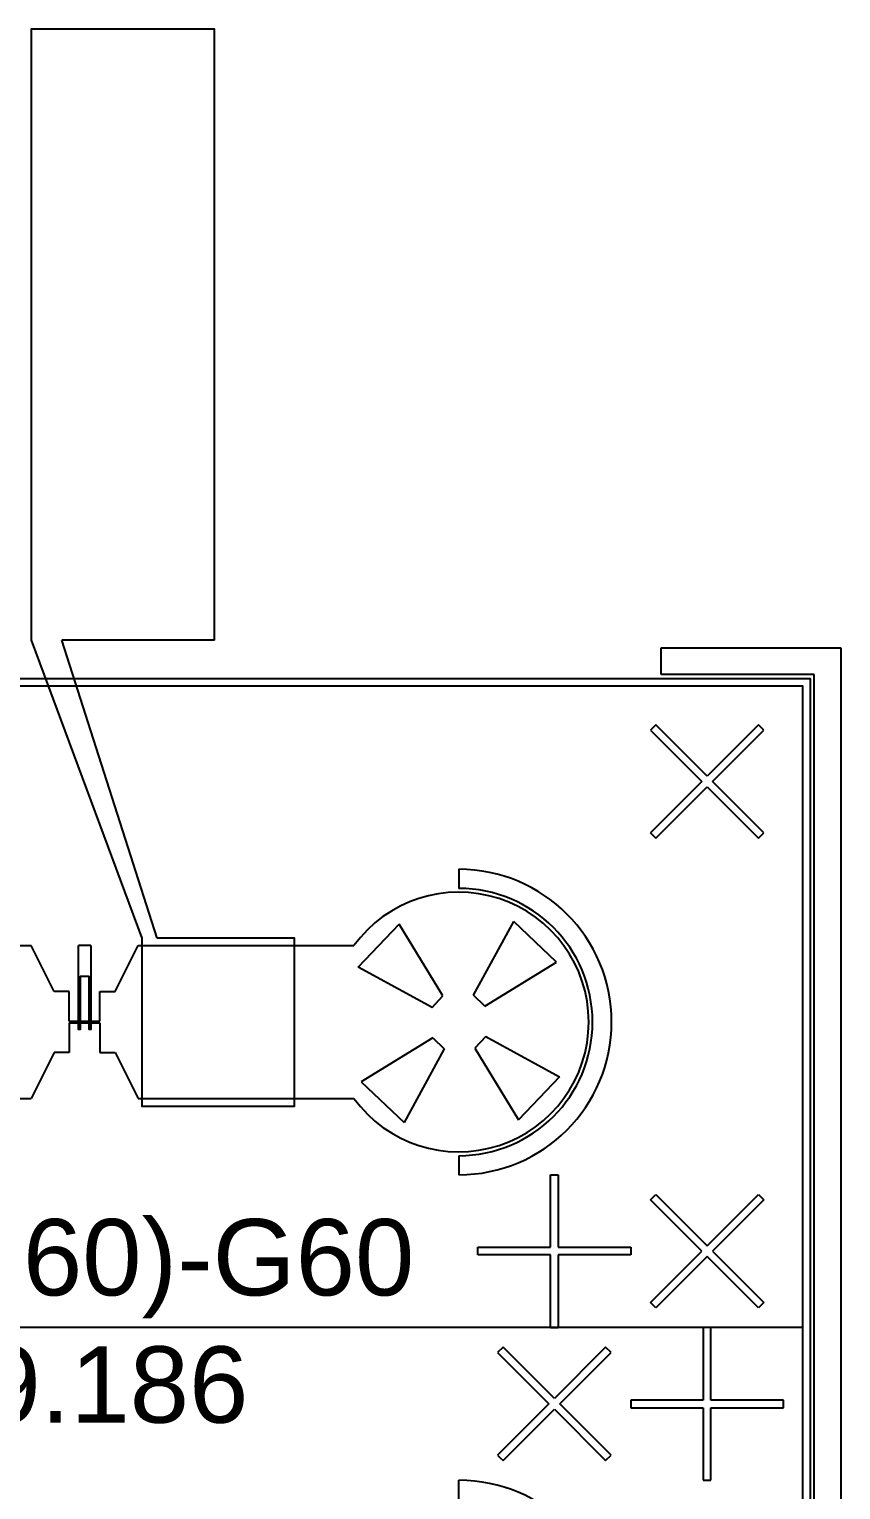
# Model space of a CAD drawing. Header units: inches. Extents: x -271009 to 5700, y -37000 to 38138.
# Drawn here: x -62112 to -56800, y -1062 to 8500 of the extents above; entities that cross this region are included whole.
import ezdxf

# ---------------------------------------------------------------- set-up
doc = ezdxf.new("R2010")
doc.units = ezdxf.units.IN
doc.header["$MEASUREMENT"] = 0
for name, color, linetype in [('Construction', 3, 'Continuous'), ('Electrodes', 4, 'Continuous'), ('PDMS', 6, 'Continuous')]:
    doc.layers.add(name, color=color, linetype=linetype)
doc.styles.get("Standard").update_dxf_attribs({"font": 'arial.ttf'})

msp = doc.modelspace()

# ---------------------------------------------------------------- linework, layer by layer
at = {"layer": 'Construction'}
msp.add_line((-57050, 0), (-67950, 0), dxfattribs=at)
at = {"layer": 'Electrodes'}
for p, q in [((-62100, 4500), (-61375, 2550)), ((-60900, 4500), (-61900, 4500)), ((-61275, 2550), (-61900, 4500)), ((-57975, 4275), (-57975, 4450)), ((-57975, 4450), (-56800, 4450)), ((-56800, 4450), (-56800, -4450)), ((-56975, 4275), (-57975, 4275)), ((-56975, -4275), (-56975, 4275)), ((-58010.9, 3946.2), (-58046.2, 3910.9)), ((-57675, 3610.4), (-58010.9, 3946.2)), ((-57339.1, 3946.2), (-57675, 3610.4)), ((-57303.8, 3910.9), (-57339.1, 3946.2)), ((-58046.2, 3910.9), (-57710.4, 3575)), ((-57639.6, 3575), (-57303.8, 3910.9)), ((-57710.4, 3575), (-58046.2, 3239.1)), ((-58010.9, 3203.8), (-57675, 3539.6)), ((-57675, 3539.6), (-57339.1, 3203.8)), ((-57303.8, 3239.1), (-57639.6, 3575)), ((-58010.9, 3203.8), (-58046.2, 3239.1)), ((-57339.1, 3203.8), (-57303.8, 3239.1)), ((-59300, 3000), (-59300, 2875)), ((-59300, 1125), (-59300, 1000)), ((-58700, 525), (-58700, 1000)), ((-58700, 1000), (-58650, 1000)), ((-58650, 1000), (-58650, 525)), ((-58046.2, 835.9), (-58010.9, 871.2)), ((-58010.9, 871.2), (-57675, 535.4)), ((-57675, 535.4), (-57339.1, 871.2)), ((-57339.1, 871.2), (-57303.8, 835.9)), ((-57710.4, 500), (-58046.2, 835.9)), ((-57303.8, 835.9), (-57639.6, 500)), ((-59175, 475), (-59175, 525)), ((-59175, 525), (-58700, 525)), ((-58650, 525), (-58175, 525)), ((-58175, 525), (-58175, 475)), ((-58046.2, 164.1), (-57710.4, 500)), ((-57639.6, 500), (-57303.8, 164.1)), ((-58700, 475), (-59175, 475)), ((-58700, 0), (-58700, 475)), ((-58175, 475), (-58650, 475)), ((-58650, 475), (-58650, 0)), ((-57675, 464.6), (-58010.9, 128.8)), ((-57339.1, 128.8), (-57675, 464.6)), ((-58010.9, 128.8), (-58046.2, 164.1)), ((-57321.4, 146.4), (-57339.1, 128.8)), ((-57303.8, 164.1), (-57321.4, 146.4)), ((-58700, 0), (-58650, 0)), ((-57650, 0), (-57700, 0)), ((-57700, 0), (-57700, -475)), ((-57650, -475), (-57650, 0)), ((-59010.9, -128.8), (-59046.2, -164.1)), ((-59046.2, -164.1), (-58710.4, -500)), ((-58675, -464.6), (-59010.9, -128.8)), ((-58339.1, -128.8), (-58675, -464.6)), ((-58639.6, -500), (-58303.8, -164.1)), ((-58303.8, -164.1), (-58339.1, -128.8)), ((-58175, -475), (-58175, -525)), ((-57700, -475), (-58175, -475)), ((-57175, -475), (-57650, -475)), ((-57175, -525), (-57175, -475)), ((-58710.4, -500), (-59046.2, -835.9)), ((-59010.9, -871.2), (-58675, -535.4)), ((-58675, -535.4), (-58339.1, -871.2)), ((-58303.8, -835.9), (-58639.6, -500)), ((-58175, -525), (-57700, -525)), ((-57700, -525), (-57700, -1000)), ((-57650, -1000), (-57650, -525)), ((-57650, -525), (-57175, -525)), ((-59046.2, -835.9), (-59028.6, -853.6)), ((-59028.6, -853.6), (-59010.9, -871.2)), ((-58339.1, -871.2), (-58303.8, -835.9)), ((-59300, -1125), (-59300, -1000)), ((-57700, -1000), (-57650, -1000))]:
    msp.add_line(p, q, dxfattribs=at)
for points in [[(-60900, 4500), (-60900, 8500), (-62100, 8500), (-62100, 4500)], [(-61780, 2300), (-61780, 1950), (-61790, 1950), (-61790, 2500)], [(-61710, 2500), (-61790, 2500)], [(-61710, 2500), (-61710, 1950), (-61720, 1950), (-61720, 2300)], [(-61375, 2550), (-61375, 1450), (-60375, 1450), (-60375, 2550), (-61275, 2550)], [(-61780, 2300), (-61720, 2300)]]:
    msp.add_lwpolyline(points, dxfattribs=at)
for centre, radius in [((-59300, 2000), 1000), ((-59300, 2000), 875), ((-59300, -2000), 1000)]:
    msp.add_arc(centre, radius, 270, 90, dxfattribs=at)
at = {"layer": 'PDMS'}
for p, q in [((-58010.9, 3946.2), (-58046.2, 3910.9)), ((-57675, 3610.4), (-58010.9, 3946.2)), ((-57339.1, 3946.2), (-57675, 3610.4)), ((-57303.8, 3910.9), (-57339.1, 3946.2)), ((-58046.2, 3910.9), (-57710.4, 3575)), ((-57639.6, 3575), (-57303.8, 3910.9)), ((-57710.4, 3575), (-58046.2, 3239.1)), ((-58010.9, 3203.8), (-57675, 3539.6)), ((-57675, 3539.6), (-57339.1, 3203.8)), ((-57303.8, 3239.1), (-57639.6, 3575)), ((-58046.2, 3239.1), (-58010.9, 3203.8)), ((-57339.1, 3203.8), (-57303.8, 3239.1)), ((-59958.6, 2358.8), (-59690.9, 2640)), ((-59404.3, 2170.7), (-59690.9, 2640)), ((-59204.3, 2175.6), (-58941.2, 2658.6)), ((-58660, 2390.9), (-58941.2, 2658.6)), ((-65012.6, 2500), (-62100, 2500)), ((-61950, 2200), (-62100, 2500)), ((-61550, 2200), (-61400, 2500)), ((-61400, 2500), (-59987.4, 2500)), ((-59129.3, 2104.3), (-58660, 2390.9)), ((-59475.6, 2095.7), (-59958.6, 2358.8)), ((-61850, 2200), (-61950, 2200)), ((-61850, 2004.6), (-61850, 2200)), ((-61650, 2004.6), (-61650, 2200)), ((-61650, 2200), (-61550, 2200)), ((-59475.6, 2095.7), (-59404.3, 2170.7)), ((-59129.3, 2104.3), (-59204.3, 2175.6)), ((-61850, 2004.6), (-61650, 2004.6)), ((-61850, 1995.4), (-61650, 1995.4)), ((-61850, 1995.4), (-61850, 1800)), ((-61650, 1995.4), (-61650, 1800)), ((-59470.7, 1895.7), (-59940, 1609.1)), ((-59395.7, 1824.4), (-59658.8, 1341.4)), ((-59470.7, 1895.7), (-59395.7, 1824.4)), ((-59124.4, 1904.3), (-59195.7, 1829.3)), ((-59195.7, 1829.3), (-58909.1, 1360)), ((-59124.4, 1904.3), (-58641.4, 1641.2)), ((-61950, 1800), (-62100, 1500)), ((-61850, 1800), (-61950, 1800)), ((-61650, 1800), (-61550, 1800)), ((-61550, 1800), (-61400, 1500)), ((-58641.4, 1641.2), (-58909.1, 1360)), ((-59940, 1609.1), (-59658.8, 1341.4)), ((-65012.6, 1500), (-62100, 1500)), ((-61400, 1500), (-59987.4, 1500)), ((-58700, 525), (-58700, 1000)), ((-58700, 1000), (-58650, 1000)), ((-58650, 1000), (-58650, 525)), ((-58046.2, 835.9), (-58010.9, 871.2)), ((-58010.9, 871.2), (-57675, 535.4)), ((-57675, 535.4), (-57339.1, 871.2)), ((-57339.1, 871.2), (-57303.8, 835.9)), ((-57710.4, 500), (-58046.2, 835.9)), ((-57303.8, 835.9), (-57639.6, 500)), ((-59175, 475), (-59175, 525)), ((-59175, 525), (-58700, 525)), ((-58650, 525), (-58175, 525)), ((-58175, 525), (-58175, 500)), ((-58175, 500), (-58175, 475)), ((-58046.2, 164.1), (-57710.4, 500)), ((-57639.6, 500), (-57303.8, 164.1)), ((-58700, 475), (-59175, 475)), ((-58700, 0), (-58700, 475)), ((-58175, 475), (-58650, 475)), ((-58650, 475), (-58650, 0)), ((-57675, 464.6), (-58010.9, 128.8)), ((-57339.1, 128.8), (-57675, 464.6)), ((-58010.9, 128.8), (-58046.2, 164.1)), ((-57321.4, 146.4), (-57339.1, 128.8)), ((-57303.8, 164.1), (-57321.4, 146.4)), ((-58650, 0), (-58700, 0)), ((-57650, 0), (-57700, 0)), ((-57700, 0), (-57700, -475)), ((-57650, -475), (-57650, 0)), ((-59010.9, -128.8), (-59046.2, -164.1)), ((-59046.2, -164.1), (-58710.4, -500)), ((-58675, -464.6), (-59010.9, -128.8)), ((-58339.1, -128.8), (-58675, -464.6)), ((-58639.6, -500), (-58303.8, -164.1)), ((-58303.8, -164.1), (-58339.1, -128.8)), ((-57700, -475), (-58175, -475)), ((-58175, -475), (-58175, -500)), ((-57175, -475), (-57650, -475)), ((-57175, -525), (-57175, -475)), ((-58710.4, -500), (-59046.2, -835.9)), ((-59010.9, -871.2), (-58675, -535.4)), ((-58675, -535.4), (-58339.1, -871.2)), ((-58303.8, -835.9), (-58639.6, -500)), ((-58175, -500), (-58175, -525)), ((-58175, -525), (-57700, -525)), ((-57700, -525), (-57700, -1000)), ((-57650, -1000), (-57650, -525)), ((-57650, -525), (-57175, -525)), ((-59046.2, -835.9), (-59028.6, -853.6)), ((-59028.6, -853.6), (-59010.9, -871.2)), ((-58339.1, -871.2), (-58303.8, -835.9)), ((-57700, -1000), (-57650, -1000))]:
    msp.add_line(p, q, dxfattribs=at)
for points in [[(-68000, 4250), (-57000, 4250), (-57000, -4250), (-68000, -4250)], [(-67950, 4200), (-57050, 4200), (-57050, -4200), (-67950, -4200)]]:
    msp.add_lwpolyline(points, close=True, dxfattribs=at)
msp.add_arc((-59300, 2000), 850, 216.03188, 143.96812, dxfattribs=at)

# ---------------------------------------------------------------- texts
at = {"layer": 'Electrodes', "insert": (-66959.6, 710.1), "char_height": 500, "attachment_point": 1}
msp.add_mtext_dynamic_manual_height_columns('\\A1;\\pxqc;{\\fSwis721 BdOul BT|b0|i0|c0|p82;G60-U(10,60)-G60\\P200 x 9.186}', width=8913.365, gutter_width=1250, heights=[1541], dxfattribs=at)
at = {"layer": 'PDMS', "insert": (-66959.6, 710.1), "char_height": 500, "attachment_point": 1}
msp.add_mtext_dynamic_manual_height_columns('\\A1;\\pxqc;{\\fSwis721 BdOul BT|b0|i0|c0|p82;G60-U(10,60)-G60\\P200 x 9.186}', width=8913.365, gutter_width=1250, heights=[1541], dxfattribs=at)

doc.saveas('drawing.dxf')
